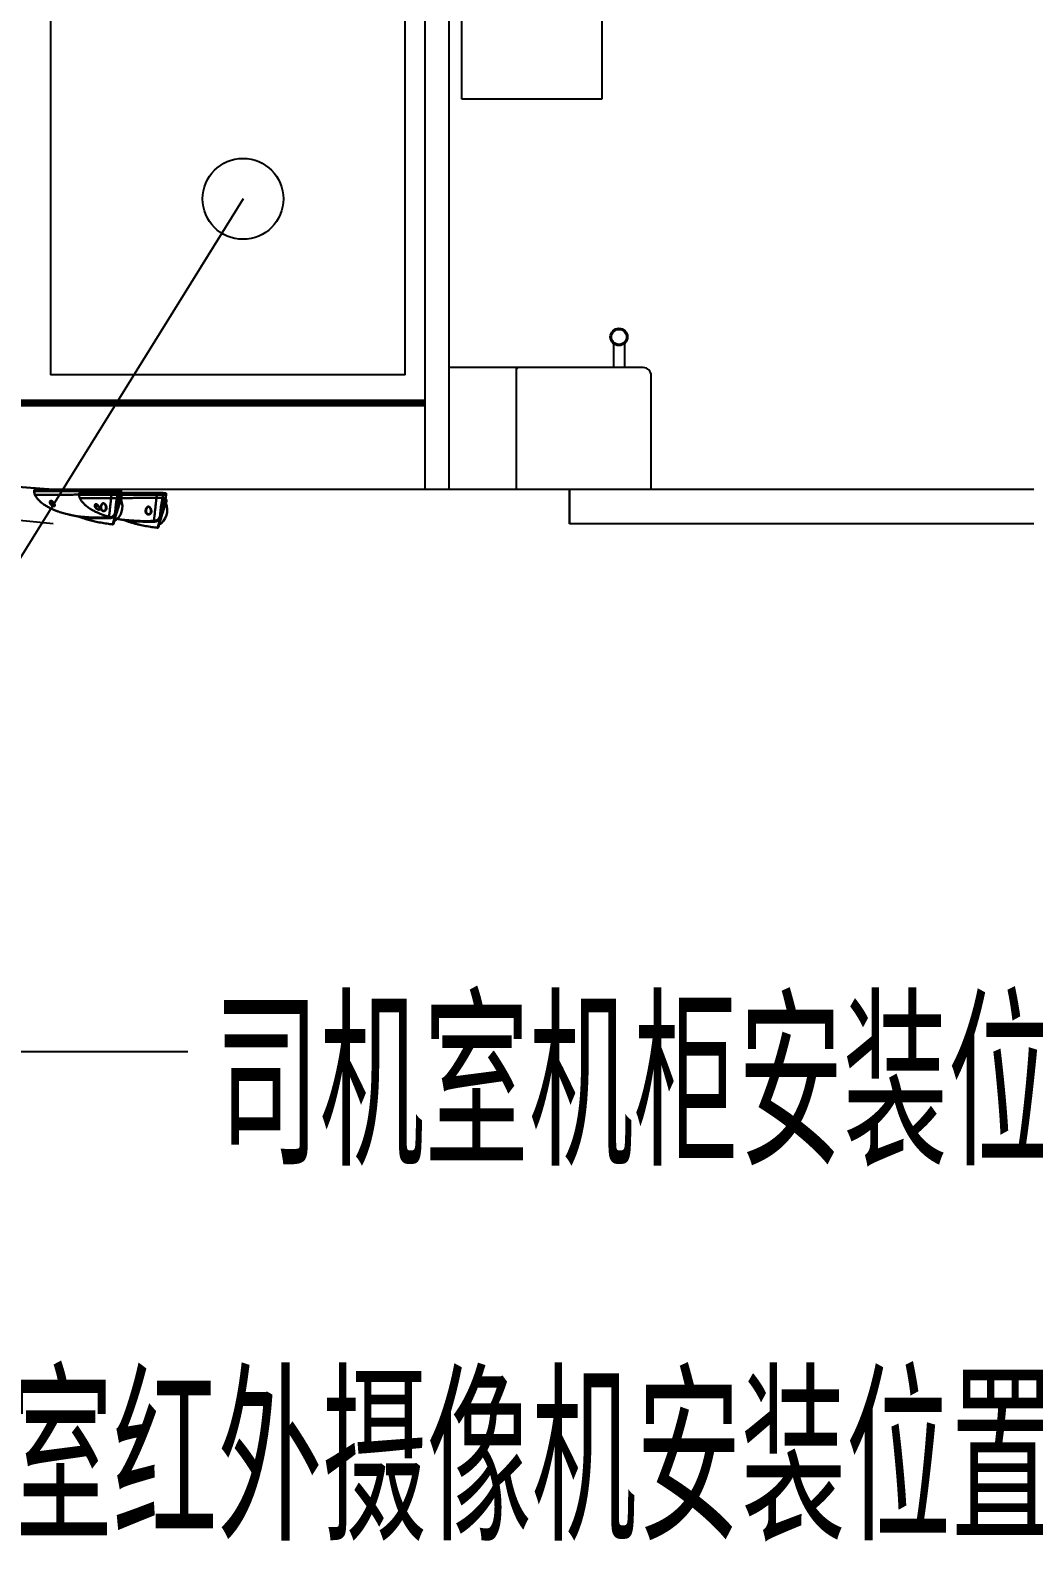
# Model space of a CAD drawing. Extents: x 39751 to 116307, y -36149 to -14965.
# Drawn here: x 45213 to 47076, y -36149 to -33343 of the extents above; entities that cross this region are included whole.
import ezdxf

# ---------------------------------------------------------------- set-up
doc = ezdxf.new("R2010")
doc.units = 0
doc.header["$LTSCALE"] = 1500
for name, pattern in [('CENTER', [1.32, 1.2, -0.05, 0.02, -0.05]), ('PHAN', [0.76, 0.57, -0.05, 0.02, -0.05, 0.02, -0.05]), ('PHANTOM', [0.95, 0.76, -0.05, 0.02, -0.05, 0.02, -0.05])]:
    doc.linetypes.add(name, pattern=pattern)
for name, color, linetype in [('01', 7, 'Continuous'), ('1', 1, 'CENTER'), ('confine0', 7, 'Continuous'), ('confine8', 1, 'PHANTOM'), ('confine9', 1, 'PHAN'), ('confinea', 3, 'Continuous')]:
    doc.layers.add(name, color=color, linetype=linetype)
for name, color, linetype, lineweight in [('AM_0', 7, 'Continuous', 30), ('CAXA0', 7, 'Continuous', 70), ('粗实线', 3, 'Continuous', 30)]:
    doc.layers.add(name, color=color, linetype=linetype, lineweight=lineweight)
doc.styles.get("Standard").update_dxf_attribs({"font": 'gbenor.shx', "width": 0.9, "bigfont": 'gbcbig.shx'})
doc.dimstyles.get("Standard").update_dxf_attribs({"dimtxt": 3.5, "dimasz": 3, "dimexe": 1, "dimexo": 0, "dimgap": 1, "dimtad": 1, "dimdec": 0, "dimdsep": 46, "dimtxsty": 'Standard', "dimblk": 'CLOSED', "dimcen": 0, "dimadec": 0, "dimazin": 2, "dimtfac": 1, "dimtdec": 0, "dimtofl": 0, "dimtmove": 2, "dimatfit": 3, "dimldrblk": 'NONE', "dimfxl": 0.18, "dimtolj": 1, "dimtzin": 0, "dimarcsym": 0})

# ---------------------------------------------------------------- blocks, each defined once
blk = doc.blocks.new('A$C702E2418')
at = {"layer": '粗实线', "color": 0}
for p, q in [((-37.5, 36.4), (-37.4, 33.9)), ((-34.7, 36.9), (-34.7, 36.4)), ((-32.1, 37.5), (-32.1, 36.9)), ((-32.1, 37.5), (-27.8, 37.5)), ((-31.7, 36.4), (-31.6, 33.9)), ((-30.2, 36.9), (-29.7, 36.9)), ((-30.2, 36.9), (-30.2, 36.4)), ((-29.7, 36.9), (-29.7, 36.4)), ((-27.8, 37.5), (-27.8, 36.9)), ((-27.8, 37.5), (-15.1, 37.5)), ((-27.2, 33.9), (-27.3, 36.4)), ((-19.6, 36.4), (-19.6, 33.9)), ((-16.7, 36.4), (-16.7, 36.9)), ((-15.1, 37.5), (-15.1, 36.9)), ((7.9, 37.5), (7.9, 36.9)), ((76.7, 33.9), (76.7, 36.4)), ((77.1, 37.5), (83.3, 37.5)), ((77.1, 37.5), (77.1, 36.9)), ((83.3, 37.5), (83.3, 36.9)), ((111, 37.5), (117.3, 37.5)), ((111, 37.5), (111, 36.9)), ((117.3, 36.9), (117.3, 37.5)), ((119.9, 36.4), (119.9, 36.9)), ((123.9, 33.9), (124, 36.4)), ((-38.4, 23.8), (-38.4, 23.6)), ((-38.4, 23.6), (-38.3, 21.5)), ((-38.3, 21.5), (-38.3, 21.4)), ((-38.3, 21.5), (-38.3, 21.5)), ((-38.3, 21.5), (-38.3, 21.5)), ((-38.2, 21.2), (-38.2, 21.2)), ((-36.8, 28), (-36.7, 27.8)), ((-28.2, 11.7), (-31.9, 23.1)), ((-29.2, 16.1), (-29.2, 15.9)), ((-29.2, 16), (-29.2, 15.9)), ((88.6, 13.4), (93.7, 13.4)), ((93.7, 15), (90.2, 15)), ((93.6, 15), (93.6, 15.7)), ((93.7, 13.4), (93.7, 15)), ((-23.8, -24.4), (-23.7, -24.6)), ((-23.6, -25.3), (-22.8, -26.7)), ((-23.5, -25.7), (-22.7, -27.1)), ((-21.7, -27.6), (-21.7, -27.6))]:
    blk.add_line(p, q, dxfattribs=at)
at = {"layer": '粗实线', "color": 0, "flags": 128}
blk.add_lwpolyline([(-38.3, 21.4), (-38.3, 21.4), (-38.3, 21.5)], dxfattribs=at)
at = {"layer": '粗实线', "color": 0}
for centre, radius, start, end in [((-6.1, 5.7), 33.5, 157.9055, 236.9568), ((-37.4, 23.7), 1, 123.2502, 184.3387), ((92.7, 13.4), 1, 270, 360)]:
    blk.add_arc(centre, radius, start, end, dxfattribs=at)
for points, knots in [([(-37.5, 36.4), (-37.5, 36.4), (-37.5, 36.4), (-37.1, 36.4), (-36.4, 36.4), (-35.2, 36.4), (-33.7, 36.4), (-32.4, 36.4), (-31.7, 36.4)], [0, 0, 0, 0, 0.0967912, 0.2739071, 0.4553608, 0.6369542, 0.8185471, 1, 1, 1, 1]), ([(-37.4, 33.9), (-37.4, 33.5), (-37.3, 32.5), (-37.2, 30.9), (-37.1, 29.3), (-36.9, 28.3), (-36.8, 27.9)], [0, 0, 0, 0, 0.224048, 0.503271, 0.780025, 1, 1, 1, 1]), ([(-34.7, 36.9), (-34.7, 36.9), (-34.7, 36.9), (-34.3, 36.9), (-33.4, 36.9), (-32.1, 36.9), (-30.8, 36.9), (-30.2, 36.9)], [0, 0, 0, 0, 0.12, 0.34, 0.56, 0.78, 1, 1, 1, 1]), ([(-27.3, 36.4), (-27.9, 36.4), (-28.4, 36.4), (-29.3, 36.4), (-29.8, 36.4), (-30.3, 36.4), (-30.5, 36.4), (-30.9, 36.4), (-31, 36.4), (-31.4, 36.4), (-31.6, 36.4), (-31.7, 36.4)], [0, 0, 0, 0, 0.25, 0.25, 0.5, 0.5, 0.625, 0.625, 0.75, 0.75, 1, 1, 1, 1]), ([(-27.2, 33.9), (-27.6, 33.9), (-28.5, 33.9), (-29.9, 33.9), (-31, 33.9), (-31.5, 33.9), (-31.6, 33.9)], [0.000532, 0.000532, 0.000532, 0.000532, 1.319778, 3.493504, 5.66723, 7.840425, 7.840425, 7.840425, 7.840425]), ([(-31.6, 33.9), (-31.6, 33.4), (-31.6, 32.9), (-31.5, 31.9), (-31.5, 31.4), (-31.4, 30.4), (-31.4, 29.9), (-31.3, 29.1), (-31.2, 28.9), (-31.1, 28.4), (-31.1, 28.2), (-31, 27.9)], [0, 0, 0, 0, 0.25, 0.25, 0.5, 0.5, 0.75, 0.75, 0.875, 0.875, 1, 1, 1, 1]), ([(-29.7, 36.9), (-29.7, 36.9), (-29.7, 36.9), (-29.6, 36.9), (-29.5, 36.9), (-29.4, 36.9), (-29.3, 36.9), (-29.1, 36.9), (-28.8, 36.9), (-28.3, 36.9), (-27.8, 36.9), (-27, 36.9), (-25.8, 36.9), (-24.4, 36.9), (-23.2, 36.9), (-22.4, 36.9), (-21.4, 36.9), (-20.6, 36.9), (-19.9, 36.9), (-19.3, 36.9), (-18.9, 36.9), (-18.7, 36.9)], [0, 0, 0, 0, 0.019857, 0.039685, 0.059497, 0.079308, 0.09913, 0.118978, 0.180965, 0.242987, 0.306782, 0.370612, 0.500005, 0.629398, 0.693194, 0.757024, 0.81901, 0.881032, 0.920683, 0.960303, 1, 1, 1, 1]), ([(-20.2, 33.9), (-21.4, 33.9), (-22.6, 33.9), (-25, 33.9), (-26.2, 33.9), (-27.2, 33.9)], [0, 0, 0, 0, 0.5, 0.5, 1, 1, 1, 1]), ([(-20.2, 33.9), (-20.1, 33.6), (-20.1, 33.1), (-20, 31.9), (-19.8, 30.6), (-19.7, 29.2), (-19.6, 28.3), (-19.5, 27.9)], [0, 0, 0, 0, 0.142862, 0.2857177, 0.571435, 0.7857278, 1, 1, 1, 1]), ([(76.7, 36.4), (74.4, 36.4), (69.6, 36.4), (62.5, 36.4), (55.4, 36.4), (48.2, 36.4), (41.1, 36.4), (33.9, 36.4), (26.7, 36.4), (19.5, 36.4), (12.3, 36.4), (5.1, 36.4), (-2.1, 36.4), (-9.3, 36.4), (-15.1, 36.4), (-18.6, 36.4), (-19.6, 36.4)], [0, 0, 0, 0, 0.074447, 0.148894, 0.223341, 0.297788, 0.372235, 0.446682, 0.5211289, 0.5955759, 0.6700229, 0.7444698, 0.8189168, 0.8933638, 0.9678108, 0.9999997, 0.9999997, 0.9999997, 0.9999997]), ([(76.7, 33.9), (72.7, 33.9), (68.8, 33.9), (62.8, 33.9), (60.8, 33.9), (57.8, 33.9), (56.8, 33.9), (54.8, 33.9), (53.8, 33.9), (51.8, 33.9), (50.8, 33.9), (48.8, 33.9), (47.8, 33.9), (44.8, 33.9), (42.8, 33.9), (38.8, 33.9), (36.8, 33.9), (32.8, 33.9), (30.8, 33.9), (26.7, 33.9), (24.7, 33.9), (20.7, 33.9), (18.7, 33.9), (12.6, 33.9), (8.6, 33.9), (0.5, 33.9), (-3.5, 33.9), (-9.5, 33.9), (-11.6, 33.9), (-14.1, 33.9), (-14.6, 33.9), (-15.6, 33.9), (-16.1, 33.9), (-17.1, 33.9), (-17.6, 33.9), (-18.6, 33.9), (-19.1, 33.9), (-19.6, 33.9)], [0, 0, 0, 0, 0.125, 0.125, 0.1875, 0.1875, 0.21875, 0.21875, 0.25, 0.25, 0.28125, 0.28125, 0.3125, 0.3125, 0.375, 0.375, 0.4375, 0.4375, 0.5, 0.5, 0.5625, 0.5625, 0.625, 0.625, 0.75, 0.75, 0.875, 0.875, 0.9375, 0.9375, 0.953125, 0.953125, 0.96875, 0.96875, 0.984375, 0.984375, 1, 1, 1, 1]), ([(-18.7, 36.9), (-18.6, 36.9), (-18.4, 36.9), (-18.1, 36.9), (-17.7, 36.9), (-17.4, 36.9), (-17.1, 36.9), (-16.8, 36.9), (-16.7, 36.9)], [0, 0, 0, 0, 0.166916, 0.333533, 0.5, 0.666467, 0.833084, 1, 1, 1, 1]), ([(-16.7, 36.9), (-14.9, 36.9), (-11.3, 36.9), (-6.2, 36.9), (-1.4, 36.9), (3.5, 36.9), (8.5, 36.9), (13.6, 36.9), (18.3, 36.9), (23, 36.9), (27.7, 36.9), (32.7, 36.9), (37.6, 36.9), (42.6, 36.9), (47.5, 36.9), (52.5, 36.9), (57.4, 36.9), (62.2, 36.9), (66.7, 36.9), (71.1, 36.9), (75.4, 36.9), (79.8, 36.9), (83.6, 36.9), (86.9, 36.9), (89.6, 36.9), (92.4, 36.9), (95.1, 36.9), (97.7, 36.9), (100.4, 36.9), (103, 36.9), (105.7, 36.9), (108.2, 36.9), (110.5, 36.9), (112.6, 36.9), (114.5, 36.9), (116.1, 36.9), (117.4, 36.9), (118.5, 36.9), (119.3, 36.9), (119.7, 36.9), (119.9, 36.9), (119.9, 36.9), (119.9, 36.9)], [0, 0, 0, 0, 0.034354, 0.066477, 0.096366, 0.124143, 0.158171, 0.189603, 0.219066, 0.246558, 0.277894, 0.308018, 0.339717, 0.370073, 0.402038, 0.432128, 0.464029, 0.494168, 0.522853, 0.549895, 0.578238, 0.605751, 0.633835, 0.652529, 0.670435, 0.688736, 0.707874, 0.726157, 0.743624, 0.765215, 0.786222, 0.806762, 0.827868, 0.848819, 0.869768, 0.890746, 0.911698, 0.932618, 0.953721, 0.97475, 0.995697, 1, 1, 1, 1]), ([(-15.1, 37.5), (-15.1, 37.5), (-9.9, 37.5), (-2.7, 37.5), (4.9, 37.5), (7.5, 37.5), (7.9, 37.5)], [0.0097967, 0.0097967, 0.0097967, 0.0097967, 0.0168332, 0.6681764, 0.9286056, 0.9901861, 0.9901861, 0.9901861, 0.9901861]), ([(7.9, 37.5), (8.4, 37.5), (10.5, 37.5), (16.8, 37.5), (26.5, 37.5), (37.9, 37.5), (48.3, 37.5), (57.7, 37.5), (66.1, 37.5), (72.4, 37.5), (76, 37.5), (77.1, 37.5)], [0.0097005, 0.0097005, 0.0097005, 0.0097005, 0.0283194, 0.0972803, 0.2731369, 0.433431, 0.5793293, 0.711737, 0.8318057, 0.9409419, 0.989952, 0.989952, 0.989952, 0.989952]), ([(124, 36.4), (124, 36.4), (124.1, 36.4), (123.8, 36.4), (123, 36.4), (121.7, 36.4), (119.8, 36.4), (117.4, 36.4), (114.6, 36.4), (111.4, 36.4), (107.8, 36.4), (103.9, 36.4), (99.3, 36.4), (94.2, 36.4), (88.5, 36.4), (82.6, 36.4), (78.7, 36.4), (76.7, 36.4)], [0, 0, 0, 0, 0.001365, 0.067316, 0.133273, 0.199442, 0.2654, 0.331194, 0.397197, 0.463006, 0.529781, 0.596754, 0.663615, 0.747529, 0.83164, 0.915893, 1, 1, 1, 1]), ([(123.9, 33.9), (123.9, 33.9), (123.9, 33.9), (123.7, 33.9), (123.2, 33.9), (122.3, 33.9), (121, 33.9), (119.5, 33.9), (117.7, 33.9), (115.3, 33.9), (112.3, 33.9), (108.6, 33.9), (104.6, 33.9), (100.3, 33.9), (95.8, 33.9), (91.1, 33.9), (86.4, 33.9), (81.6, 33.9), (78.3, 33.9), (76.7, 33.9)], [0, 0, 0, 0, 0.009571, 0.06168, 0.113823, 0.165935, 0.218076, 0.270188, 0.322328, 0.374438, 0.44395, 0.513432, 0.582904, 0.652405, 0.72193, 0.791447, 0.860963, 0.930479, 1, 1, 1, 1]), ([(83.3, 37.5), (84.3, 37.5), (87, 37.5), (91, 37.5), (95.4, 37.5), (99.2, 37.5), (102.7, 37.5), (105.9, 37.5), (108.7, 37.5), (110.3, 37.5), (111, 37.5), (111, 37.5)], [0.009272, 0.009272, 0.009272, 0.009272, 0.0929105, 0.2410386, 0.3749422, 0.5008175, 0.6252261, 0.7516362, 0.8783016, 0.9897857, 0.9897873, 0.9897873, 0.9897873, 0.9897873]), ([(122.8, 27.3), (123, 27.8), (123.5, 28.9), (123.8, 31.1), (123.9, 32.8), (123.9, 34)], [0, 0, 0, 0, 0.249775, 0.499557, 1, 1, 1, 1]), ([(-38, 24.5), (-38.1, 24.4), (-38.2, 24.3), (-38.4, 23.9), (-38.4, 23.8), (-38.4, 23.6)], [0, 0, 0, 0, 0.5, 0.5, 1, 1, 1, 1]), ([(-38.4, 23.6), (-38.4, 23.6), (-38.4, 23.6), (-38.4, 23.5), (-38.4, 23.5), (-38.4, 23.5), (-38.4, 23.4), (-38.3, 23.3), (-38.3, 23.3), (-38.2, 23.1), (-38.1, 22.8), (-38, 22.4), (-37.8, 21.8), (-37.4, 20.8), (-36.6, 18.7), (-35.6, 16), (-34.7, 13.3), (-33.9, 11.1), (-33.1, 8.8), (-32.4, 6.7), (-31.6, 4.1), (-30.8, 1.8), (-30.1, -0.5), (-29.8, -1.6), (-29.6, -2.1), (-29.5, -2.5), (-29.3, -3), (-29.2, -3.5), (-29, -4), (-28.9, -4.4), (-28.8, -4.7)], [0, 0, 0, 0, 0.011409, 0.023051, 0.034925, 0.04703, 0.059366, 0.071932, 0.084727, 0.09775, 0.140786, 0.173928, 0.205537, 0.262924, 0.362242, 0.48976, 0.550134, 0.613039, 0.675444, 0.7385, 0.771701, 0.867042, 0.907076, 0.932906, 0.940254, 0.949131, 0.95954, 0.971485, 0.984967, 1, 1, 1, 1]), ([(-31.9, 3.2), (-32, 3.3), (-32.1, 3.6), (-32.2, 4.1), (-32.4, 4.5), (-32.5, 5), (-32.7, 5.4), (-32.8, 5.8), (-32.9, 6.2), (-33.1, 6.7), (-33.5, 8), (-34.5, 10.9), (-35.5, 13.9), (-36.4, 16.2), (-36.8, 17.5), (-37.2, 18.7), (-37.6, 19.6), (-37.8, 20.1), (-37.9, 20.5), (-38, 20.8), (-38.1, 21.1), (-38.2, 21.3), (-38.2, 21.4), (-38.3, 21.4), (-38.3, 21.5), (-38.3, 21.5)], [0, 0, 0, 0, 0.014657, 0.029322, 0.043994, 0.058673, 0.073359, 0.088054, 0.102756, 0.117467, 0.132187, 0.244302, 0.428474, 0.500593, 0.571877, 0.6436, 0.715991, 0.766014, 0.797519, 0.832067, 0.878027, 0.925036, 0.961034, 0.98602, 1, 1, 1, 1]), ([(-38.2, 21.2), (-38.2, 21.2), (-38.2, 21.3), (-38.3, 21.4), (-38.3, 21.5)], [0, 0, 0, 0, 0.179539, 1, 1, 1, 1]), ([(-38.2, 21.2), (-38.2, 21.1), (-38.1, 21), (-37.9, 20.4), (-37.7, 19.8), (-37.5, 19.3), (-37.5, 19.1)], [0, 0, 0, 0, 0.3170858, 0.6219976, 0.9145821, 1, 1, 1, 1]), ([(-36.7, 27.8), (-36.7, 27.5), (-36.6, 27.2), (-36.6, 26.6), (-36.7, 26.3), (-36.9, 25.7), (-37.1, 25.4), (-37.5, 24.9), (-37.7, 24.7), (-38, 24.5)], [0, 0, 0, 0, 0.25, 0.25, 0.5, 0.5, 0.75, 0.75, 1, 1, 1, 1]), ([(-38, 24.5), (-38, 24.5), (-38, 24.5), (-38, 24.4), (-37.9, 24.4), (-37.9, 24.4), (-37.9, 24.3), (-37.9, 24.2), (-37.8, 24), (-37.7, 23.7), (-37.5, 23.2), (-37.3, 22.6), (-37, 21.8), (-36.6, 20.9), (-36.1, 19.6), (-35.5, 17.9), (-34.7, 15.6), (-34.1, 13.8), (-33.6, 12.4), (-33.2, 11.3), (-32.8, 10.1), (-32.4, 9), (-32.1, 8), (-31.8, 7), (-31.5, 6), (-31.1, 5), (-30.8, 3.9), (-30.5, 3), (-30.2, 2.1), (-29.9, 1.3), (-29.7, 0.4), (-29.4, -0.6), (-29.1, -1.4), (-28.9, -2.1), (-28.7, -2.9), (-28.4, -3.8), (-28.3, -4.4), (-28.2, -4.6)], [0, 0, 0, 0, 0.011622, 0.023851, 0.036688, 0.050131, 0.064182, 0.078839, 0.094104, 0.143049, 0.180572, 0.218815, 0.263219, 0.313103, 0.34675, 0.433815, 0.503809, 0.567538, 0.590194, 0.624763, 0.655705, 0.682602, 0.705883, 0.732843, 0.754612, 0.779371, 0.808429, 0.828002, 0.846703, 0.868319, 0.885504, 0.907313, 0.933427, 0.942403, 0.958788, 0.98661, 1, 1, 1, 1]), ([(-37.5, 19.1), (-37.4, 18.9), (-37.3, 18.6), (-37.1, 18.2), (-37.1, 18.1)], [0, 0, 0, 0, 0.790211, 1, 1, 1, 1]), ([(-37, 18), (-37, 17.9), (-36.8, 17.4), (-36.3, 16.1), (-35.6, 14.1), (-34.9, 11.8), (-34, 9.3), (-33.1, 6.6), (-32.2, 3.8), (-31.2, 0.8), (-30.2, -2.2), (-29.3, -5.2), (-28.4, -8.1), (-27.8, -10.1), (-27.6, -11), (-27.6, -11)], [0, 0, 0, 0, 0.015759, 0.104947, 0.194199, 0.283528, 0.372923, 0.462367, 0.551838, 0.641337, 0.730807, 0.820231, 0.909593, 0.998842, 1, 1, 1, 1]), ([(-31, 27.9), (-31.7, 27.9), (-33.2, 27.9), (-34.8, 27.9), (-35.9, 27.9), (-36.6, 27.9), (-36.8, 27.9), (-36.8, 27.9), (-36.8, 27.9)], [0, 0, 0, 0, 0.200567, 0.400826, 0.600799, 0.800512, 0.99999, 1, 1, 1, 1]), ([(-36.7, 27.8), (-36.7, 27.8), (-36.7, 27.8), (-36.7, 27.8), (-36.7, 27.7), (-36.7, 27.7), (-36.7, 27.7), (-36.7, 27.6), (-36.6, 27.5), (-36.6, 27.5), (-36.6, 27.4), (-36.5, 27.3), (-36.4, 27), (-36.2, 26.4), (-35.8, 25.4), (-35.3, 24), (-34.7, 22.4), (-34, 20.5), (-33.2, 18.4), (-32.4, 16.1), (-31.5, 13.5), (-30.8, 11.3), (-30.2, 9.4), (-29.6, 7.5), (-28.9, 5), (-28.2, 2.6), (-27.7, 0.8), (-27.4, -0.2), (-27.1, -1.2), (-26.9, -2.3), (-26.6, -3.3), (-26.4, -4), (-26.3, -4.4)], [0, 0, 0, 0, 0.011319, 0.022608, 0.033872, 0.045113, 0.056336, 0.067545, 0.078744, 0.089937, 0.101129, 0.112322, 0.123521, 0.185359, 0.247111, 0.308886, 0.37079, 0.432902, 0.494732, 0.55696, 0.619501, 0.682237, 0.713784, 0.745167, 0.808499, 0.871972, 0.893152, 0.914359, 0.935619, 0.956961, 0.978413, 1, 1, 1, 1]), ([(-26.3, -4.4), (-26.4, -4.2), (-26.5, -3.8), (-26.6, -3.1), (-26.8, -2.5), (-27, -1.9), (-27.1, -1.3), (-27.4, -0.3), (-27.8, 1.1), (-28.2, 2.8), (-28.7, 4.5), (-29.4, 6.6), (-30.1, 9.2), (-31, 12), (-31.9, 14.6), (-32.7, 17), (-33.5, 19.2), (-34.2, 21.1), (-34.8, 22.8), (-35.4, 24.3), (-35.8, 25.3), (-36, 26), (-36.2, 26.5), (-36.4, 26.9), (-36.5, 27.1), (-36.6, 27.4), (-36.6, 27.5), (-36.7, 27.6), (-36.7, 27.7), (-36.7, 27.8), (-36.7, 27.8), (-36.7, 27.8)], [0, 0, 0, 0, 0.012913, 0.025665, 0.03826, 0.050701, 0.062993, 0.07514, 0.111251, 0.146761, 0.181131, 0.21564, 0.281772, 0.34467, 0.407801, 0.467761, 0.527609, 0.585557, 0.643728, 0.70161, 0.759373, 0.788606, 0.817899, 0.847649, 0.877275, 0.897202, 0.917309, 0.937619, 0.958156, 0.978943, 1, 1, 1, 1]), ([(-31.9, 15.1), (-32, 15.7), (-32.4, 17), (-32.8, 18.8), (-33.1, 20.4), (-33.4, 21.8), (-33.5, 23), (-33.5, 23.9), (-33.4, 24.5), (-33.2, 24.8), (-32.9, 24.6), (-32.4, 24.2), (-31.9, 23.3), (-31.4, 22.4), (-31.1, 21.7), (-31, 21.4)], [0, 0, 0, 0, 0.0820109, 0.1597649, 0.2344955, 0.3104776, 0.3884932, 0.4666972, 0.5468515, 0.6274363, 0.7089216, 0.7921184, 0.8749721, 0.9553855, 1, 1, 1, 1]), ([(-32.5, 24.1), (-32.5, 24.1), (-32.5, 24.1), (-32.4, 24), (-32.3, 23.8), (-32.1, 23.5), (-31.8, 23.1), (-31.6, 22.6), (-31.3, 22), (-31.1, 21.5), (-31, 21.3)], [0, 0, 0, 0, 0.074982, 0.15604, 0.268331, 0.413608, 0.544319, 0.693462, 0.860787, 1, 1, 1, 1]), ([(-30.5, 15.5), (-30.6, 15.8), (-30.8, 16.6), (-31, 17.7), (-31.2, 18.7), (-31.4, 19.7), (-31.7, 20.6), (-31.8, 21.3), (-31.9, 21.8), (-32, 22.2), (-32.1, 22.6), (-32.1, 23), (-32.2, 23.4), (-32.2, 23.6), (-32.2, 23.7), (-32.2, 23.7)], [0, 0, 0, 0, 0.100597, 0.20604, 0.303734, 0.394755, 0.496327, 0.608441, 0.645162, 0.694454, 0.756308, 0.830714, 0.917656, 0.980396, 1, 1, 1, 1]), ([(-30.5, 15.5), (-30.6, 15.4), (-30.8, 15.4), (-31.1, 15.3), (-31.3, 15.3), (-31.5, 15.2), (-31.6, 15.2), (-31.8, 15.1), (-31.9, 15.1), (-31.9, 15.1)], [0, 0, 0, 0, 0.25, 0.25, 0.5, 0.5, 0.75, 0.75, 1, 1, 1, 1]), ([(-30.1, 9.5), (-30.2, 9.5), (-30.4, 10.1), (-30.8, 11.4), (-31.4, 13.2), (-31.7, 14.5), (-31.9, 15.1)], [0, 0, 0, 0, 0.0562908, 0.3761947, 0.6914041, 1, 1, 1, 1]), ([(-29.7, -4), (-29.9, -3.3), (-30.4, -1.8), (-31.1, 0.7), (-31.7, 2.3), (-31.9, 3.2)], [0, 0, 0, 0, 0.2832783, 0.6411182, 1, 1, 1, 1]), ([(-19.5, 27.9), (-19.7, 27.9), (-19.9, 27.9), (-20.2, 27.9), (-20.5, 27.9), (-20.9, 27.9), (-21.2, 27.9), (-21.5, 27.9), (-21.9, 27.9), (-22.2, 27.9), (-22.5, 27.9), (-22.8, 27.9), (-23.2, 27.9), (-23.5, 27.9), (-23.8, 27.9), (-24.1, 27.9), (-24.4, 27.9), (-24.7, 27.9), (-25.1, 27.9), (-25.4, 27.9), (-25.6, 27.9), (-25.9, 27.9), (-26.2, 27.9), (-26.5, 27.9), (-27.1, 27.9), (-27.9, 27.9), (-28.8, 27.9), (-29.4, 27.9), (-29.8, 27.9), (-30, 27.9), (-30.2, 27.9), (-30.5, 27.9), (-30.7, 27.9), (-30.9, 27.9), (-31, 27.9), (-31, 27.9)], [0, 0, 0, 0, 0.022039, 0.04406, 0.06606, 0.088036, 0.109983, 0.131899, 0.153785, 0.175642, 0.197471, 0.219273, 0.241048, 0.262795, 0.284512, 0.306199, 0.327855, 0.349484, 0.371087, 0.392664, 0.414218, 0.435746, 0.457243, 0.478708, 0.500137, 0.586903, 0.670181, 0.749985, 0.777628, 0.807957, 0.840973, 0.876681, 0.915091, 0.956206, 1, 1, 1, 1]), ([(-31, 27.9), (-31, 27.8), (-30.9, 27.5), (-30.8, 27.1), (-30.7, 26.6), (-30.5, 26.1), (-30.3, 25.3), (-30.1, 24.2), (-29.8, 22.9), (-29.4, 20.8), (-29, 18.6), (-28.6, 16.2), (-28.2, 14.1), (-27.9, 11.7), (-27.6, 9.6), (-27.4, 8.1), (-27.3, 7), (-27.2, 5.9), (-27.1, 4.9), (-27, 3.9), (-26.9, 2.9), (-26.8, 2), (-26.7, 1.1), (-26.6, 0.2), (-26.6, -0.6), (-26.5, -1.5), (-26.4, -2.2), (-26.4, -3), (-26.4, -3.7), (-26.3, -4.2), (-26.3, -4.4)], [0, 0, 0, 0, 0.010425, 0.020843, 0.031256, 0.041916, 0.062512, 0.092133, 0.124999, 0.157856, 0.249976, 0.297976, 0.355649, 0.42298, 0.499975, 0.533608, 0.5672, 0.600752, 0.634259, 0.667718, 0.701134, 0.734511, 0.767849, 0.801147, 0.834398, 0.867602, 0.900762, 0.933881, 0.96696, 1, 1, 1, 1]), ([(-31, 21.4), (-30.9, 21.2), (-30.7, 20.6), (-30.2, 19.3), (-29.7, 17.7), (-29.3, 16.6), (-29.2, 16.1)], [0, 0, 0, 0, 0.131959, 0.433392, 0.72959, 1, 1, 1, 1]), ([(-27.8, 7.8), (-27.8, 7.9), (-27.9, 8.1), (-28.1, 8.5), (-28.4, 9), (-28.7, 9.7), (-29.1, 10.7), (-29.5, 12.2), (-30, 13.8), (-30.3, 14.9), (-30.5, 15.5)], [0, 0, 0, 0, 0.066602, 0.171562, 0.241424, 0.325845, 0.492927, 0.662818, 0.828891, 1, 1, 1, 1]), ([(-27.9, 9.5), (-27.9, 9.3), (-27.8, 8.5), (-27.7, 7.5), (-27.7, 6.5), (-27.9, 5.9), (-28.1, 5.7), (-28.4, 5.7), (-28.8, 6.2), (-29.2, 7), (-29.7, 8.1), (-30, 9), (-30.1, 9.5)], [0, 0, 0, 0, 0.045091, 0.157423, 0.26637, 0.372144, 0.477484, 0.581881, 0.688714, 0.797274, 0.907569, 1, 1, 1, 1]), ([(-29.2, 15.9), (-29.1, 15.6), (-28.9, 15), (-28.6, 13.8), (-28.3, 12.2), (-28, 10.6), (-27.9, 9.8), (-27.9, 9.5)], [0, 0, 0, 0, 0.131195, 0.260281, 0.539299, 0.827266, 1, 1, 1, 1]), ([(-29.2, 15.9), (-29.2, 15.9), (-29.2, 15.9), (-29.2, 15.9), (-29.2, 15.9)], [0, 0, 0, 0, 0.648698, 1, 1, 1, 1]), ([(-27.9, 9.6), (-27.9, 9.3), (-27.8, 8.9), (-27.8, 8.4), (-27.8, 7.8), (-27.8, 7.3), (-27.8, 7), (-27.8, 7), (-27.8, 7)], [0, 0, 0, 0, 0.17092, 0.343721, 0.492144, 0.715784, 0.914654, 1, 1, 1, 1]), ([(-19.5, 27.9), (-19.5, 27.8), (-19.5, 27.5), (-19.4, 26.8), (-19.3, 25.8), (-19.1, 24.3), (-18.9, 22.5), (-18.7, 20.7), (-18.6, 19), (-18.3, 16.7), (-18, 13.9), (-17.6, 10.7), (-17.3, 7.5), (-16.9, 4.5), (-16.6, 1.7), (-16.3, -1), (-16.1, -3.5), (-15.8, -5.9), (-15.5, -8.1), (-15.3, -10.1), (-15.2, -11.5), (-15.1, -12.5), (-15, -13.1), (-14.9, -13.7), (-14.9, -14.3), (-14.8, -14.6), (-14.8, -14.8)], [0, 0, 0, 0, 0.0078, 0.015618, 0.031243, 0.062514, 0.093768, 0.125018, 0.156272, 0.18752, 0.250022, 0.312514, 0.375011, 0.437508, 0.500005, 0.559226, 0.624999, 0.684719, 0.749991, 0.810327, 0.874986, 0.899416, 0.924113, 0.949098, 0.974387, 1, 1, 1, 1]), ([(122.8, 27.3), (122.8, 27.3), (122.8, 27.3), (122.7, 27.3), (122.3, 27.3), (121.5, 27.3), (120.5, 27.3), (119.2, 27.3), (117.7, 27.4), (115.9, 27.4), (113.8, 27.4), (111.5, 27.4), (109.1, 27.4), (106.4, 27.4), (103.1, 27.4), (99.1, 27.4), (94.4, 27.4), (89.5, 27.5), (84, 27.5), (77.8, 27.5), (71, 27.5), (62.5, 27.6), (52.2, 27.6), (40.3, 27.7), (28.4, 27.7), (16.4, 27.8), (4.4, 27.8), (-7.6, 27.9), (-15.5, 27.9), (-19.5, 27.9)], [0, 0, 0, 0, 0.00004, 0.020869, 0.041698, 0.062526, 0.083355, 0.104184, 0.125013, 0.145841, 0.16667, 0.1875, 0.208331, 0.229158, 0.249986, 0.281228, 0.312477, 0.343722, 0.374969, 0.416637, 0.458303, 0.499971, 0.571401, 0.642833, 0.714266, 0.785699, 0.857133, 0.928565, 1, 1, 1, 1]), ([(-4.8, -2.9), (-4.8, -2.9), (-5, -2.9), (-5.2, -2.9), (-5.4, -2.9), (-5.6, -2.9), (-5.8, -2.9), (-6.1, -2.8), (-6.6, -2.7), (-7.4, -2.4), (-8.1, -1.9), (-8.7, -1.3), (-9.1, -0.8), (-9.5, -0.3), (-9.7, 0.2), (-9.9, 0.7), (-10, 1.2), (-10.2, 1.9), (-10.2, 2.8), (-10.2, 3.7), (-10.1, 4.6), (-9.9, 5.4), (-9.7, 6.1), (-9.5, 6.8), (-9.3, 7.4), (-8.9, 8.1), (-8.4, 9.1), (-7.8, 9.9), (-7.3, 10.4), (-6.8, 10.9), (-6.3, 11.3), (-5.8, 11.6), (-5.5, 11.7), (-5.2, 11.8), (-5, 11.9), (-4.9, 11.9), (-4.8, 11.9), (-4.7, 11.9)], [0, 0, 0, 0, 0.008663, 0.017262, 0.025814, 0.034338, 0.042851, 0.058866, 0.075269, 0.109003, 0.171714, 0.202675, 0.23374, 0.272542, 0.310546, 0.332897, 0.355413, 0.401594, 0.45055, 0.499942, 0.546181, 0.591383, 0.627924, 0.66392, 0.6952, 0.726776, 0.78799, 0.846803, 0.868342, 0.889471, 0.93207, 0.951619, 0.971108, 0.979501, 0.98708, 0.993892, 1, 1, 1, 1]), ([(-9.2, 3.8), (-9.2, 4.2), (-9.2, 4.9), (-9, 5.7), (-8.8, 6.3), (-8.6, 6.8), (-8.5, 7.2), (-8.3, 7.6), (-8, 8.2), (-7.6, 9), (-7, 9.8), (-6.5, 10.3), (-6.1, 10.7), (-5.6, 11), (-5.1, 11.3), (-4.7, 11.3), (-4.6, 11.4)], [0, 0, 0, 0, 0.134222, 0.233387, 0.305368, 0.351731, 0.397693, 0.443966, 0.499697, 0.619177, 0.740958, 0.787606, 0.836551, 0.910554, 0.954128, 1, 1, 1, 1]), ([(-4.8, -2.2), (-5.2, -2.2), (-6, -2.1), (-6.9, -1.7), (-7.4, -1.3), (-8, -0.7), (-8.4, -0.1), (-8.7, 0.7), (-9, 1.3), (-9.1, 2), (-9.2, 2.8), (-9.2, 3.4), (-9.2, 3.8), (-9.2, 3.9)], [0, 0, 0, 0, 0.120018, 0.250531, 0.309284, 0.372152, 0.511298, 0.592754, 0.681809, 0.7786, 0.859276, 0.949393, 1, 1, 1, 1]), ([(-4.7, 11.9), (-4.7, 11.9), (-4.6, 11.9), (-4.4, 11.9), (-4.3, 11.9), (-4.2, 11.9), (-3.9, 11.9), (-3.6, 11.8), (-3.1, 11.6), (-2.5, 11.2), (-1.9, 10.7), (-1.5, 10.2), (-1.2, 9.7), (-0.9, 9.2), (-0.6, 8.7), (-0.3, 8.2), (-0.2, 7.8), (0, 7.3), (0.2, 6.8), (0.4, 6.1), (0.5, 5.4), (0.7, 4.6), (0.7, 3.8), (0.7, 2.9), (0.6, 2), (0.5, 1.2), (0.2, 0.4), (-0.1, -0.3), (-0.6, -1), (-1.2, -1.6), (-1.9, -2.1), (-2.6, -2.5), (-3.2, -2.7), (-3.7, -2.8), (-4.1, -2.9), (-4.4, -2.9), (-4.6, -2.9), (-4.8, -2.9)], [0, 0, 0, 0, 0.005706, 0.011557, 0.017584, 0.023817, 0.03028, 0.047422, 0.065278, 0.102757, 0.14454, 0.168524, 0.194735, 0.220019, 0.251728, 0.283588, 0.297813, 0.319259, 0.352802, 0.383919, 0.420543, 0.46705, 0.509833, 0.54983, 0.601698, 0.656089, 0.695466, 0.732422, 0.78117, 0.827225, 0.867771, 0.90644, 0.931689, 0.956646, 0.97197, 0.986389, 1, 1, 1, 1]), ([(-0.3, 4.2), (-0.3, 4.1), (-0.3, 3.8), (-0.3, 3.3), (-0.4, 2.8), (-0.4, 2.2), (-0.6, 1.5), (-0.8, 0.8), (-1.1, 0.2), (-1.4, -0.3), (-1.8, -0.9), (-2.4, -1.4), (-3, -1.8), (-3.8, -2.1), (-4.4, -2.2), (-4.8, -2.2)], [0, 0, 0, 0, 0.041064, 0.110247, 0.174192, 0.232899, 0.327951, 0.415596, 0.495973, 0.566759, 0.633001, 0.752736, 0.819293, 0.882072, 1, 1, 1, 1]), ([(-4.7, 11.9), (-4.7, 11.8), (-4.7, 11.7), (-4.7, 11.5), (-4.7, 11.3), (-4.7, 11.4), (-4.7, 11.4)], [0, 0, 0, 0, 0.236534, 0.516131, 0.834118, 1, 1, 1, 1]), ([(-4.7, 11.3), (-4.6, 11.3), (-4.4, 11.4), (-4, 11.3), (-3.5, 11.1), (-3, 10.7), (-2.5, 10.2), (-2, 9.6), (-1.6, 9), (-1.4, 8.4), (-1.1, 7.9), (-0.9, 7.3), (-0.6, 6.5), (-0.4, 5.4), (-0.4, 4.6), (-0.3, 4.2)], [0, 0, 0, 0, 0.032423, 0.063413, 0.126748, 0.190747, 0.249986, 0.347802, 0.433664, 0.489246, 0.550739, 0.620077, 0.715776, 0.842639, 1, 1, 1, 1]), ([(44.4, -12.6), (45.6, -12.3), (48.8, -11.8), (53.9, -10.7), (59.6, -9.4), (64.9, -8), (69.7, -6.7), (74.1, -5.3), (78, -4), (81.5, -2.8), (84.6, -1.6), (87.3, -0.5), (89.8, 0.5), (92.2, 1.6), (94.9, 2.9), (97.7, 4.4), (100.7, 6), (103.8, 7.9), (107.1, 10.1), (110.1, 12.4), (112.7, 14.6), (115, 16.8), (117.3, 19.2), (119.4, 21.9), (121.3, 24.6), (122.3, 26.5), (122.8, 27.3)], [0, 0, 0, 0, 0.0396608, 0.1084933, 0.1727863, 0.2325469, 0.2877875, 0.3385146, 0.3847248, 0.4253942, 0.4617848, 0.4938978, 0.5217241, 0.5497726, 0.5824316, 0.6196967, 0.6560852, 0.6960009, 0.7394199, 0.7863495, 0.8196315, 0.8545709, 0.8911396, 0.9292279, 0.9687512, 1, 1, 1, 1]), ([(89.9, 6.7), (89.8, 6.7), (89.6, 6.6), (89.4, 6.5), (89.2, 6.4), (89, 6.3), (88.7, 6.2), (88.3, 6.1), (87.8, 6), (87.3, 6), (87, 6), (86.7, 6), (86.5, 6.1), (86.2, 6.2), (85.8, 6.6), (85.6, 7), (85.6, 7.5), (85.6, 8), (85.7, 8.5), (86, 9.3), (86.3, 10), (86.6, 10.7), (86.9, 11.2), (87.2, 11.7), (87.4, 12.1), (87.7, 12.5), (88, 13), (88.4, 13.4), (88.8, 13.9), (89.2, 14.3), (89.5, 14.7), (89.9, 15), (90.1, 15.3), (90.3, 15.4), (90.4, 15.5)], [0, 0, 0, 0, 0.01386, 0.027035, 0.039546, 0.051417, 0.072444, 0.09354, 0.12622, 0.157119, 0.187047, 0.203033, 0.219335, 0.252738, 0.302903, 0.365466, 0.401521, 0.438722, 0.487826, 0.538724, 0.61116, 0.648037, 0.684949, 0.716187, 0.748491, 0.777283, 0.805428, 0.84055, 0.874393, 0.907109, 0.939191, 0.95999, 0.980235, 1, 1, 1, 1]), ([(85.9, 8), (86, 8.2), (86, 8.8), (86.3, 9.7), (86.7, 10.5), (87.1, 11.2), (87.4, 11.7), (87.7, 12.1), (88, 12.6), (88.4, 13.2), (89, 13.9), (89.7, 14.7), (90.3, 15.1), (90.6, 15.4)], [0, 0, 0, 0, 0.136027, 0.259082, 0.367866, 0.45973, 0.510831, 0.555621, 0.621811, 0.691523, 0.77824, 0.881489, 1, 1, 1, 1]), ([(89.7, 7.1), (89.4, 6.9), (88.8, 6.6), (88, 6.4), (87.4, 6.3), (86.9, 6.4), (86.5, 6.5), (86.3, 6.7), (86, 7.1), (85.9, 7.5), (85.9, 7.8), (85.9, 8)], [0, 0, 0, 0, 0.15917, 0.304016, 0.379968, 0.455042, 0.606054, 0.677178, 0.751648, 0.912517, 1, 1, 1, 1]), ([(87.7, 12.4), (87.7, 12.4), (87.8, 12.4), (87.8, 12.4), (87.8, 12.4), (87.9, 12.4), (88, 12.4), (88.1, 12.4), (88.3, 12.4), (88.5, 12.4), (88.7, 12.4), (88.9, 12.4), (89.2, 12.4), (89.4, 12.4), (89.7, 12.4), (89.9, 12.4), (90.1, 12.4), (90.2, 12.4), (90.4, 12.4), (90.6, 12.4), (90.9, 12.4), (91.2, 12.4), (91.5, 12.4), (91.8, 12.4), (92, 12.4), (92.2, 12.4), (92.4, 12.4), (92.6, 12.4), (92.7, 12.4), (92.7, 12.4), (92.7, 12.4), (92.7, 12.4)], [0, 0, 0, 0, 0.01974, 0.042754, 0.06904, 0.098598, 0.131428, 0.167528, 0.206899, 0.24156, 0.276225, 0.31093, 0.345628, 0.381202, 0.416804, 0.453309, 0.471619, 0.489929, 0.500066, 0.541726, 0.583386, 0.625047, 0.666709, 0.708371, 0.750033, 0.791695, 0.833357, 0.875019, 0.91668, 0.958341, 1, 1, 1, 1]), ([(89.7, 7.1), (89.7, 7), (89.8, 6.9), (89.8, 6.8), (89.9, 6.7), (89.9, 6.7)], [0, 0, 0, 0, 0.5, 0.5, 1, 1, 1, 1]), ([(90.4, 15.5), (90.5, 15.5), (90.6, 15.6), (90.8, 15.8), (91, 15.9), (91.3, 16), (91.5, 16.1), (91.9, 16.3), (92.2, 16.3), (92.5, 16.4), (92.8, 16.4), (93.1, 16.4), (93.4, 16.3), (93.7, 16.2), (94, 16), (94.3, 15.7), (94.5, 15.5), (94.7, 15.1), (94.9, 14.8), (95, 14.4), (95.1, 14), (95.1, 13.5), (95.1, 13), (95, 12.3), (94.7, 11.5), (94.3, 10.7), (93.9, 10.1), (93.5, 9.5), (93, 9), (92.5, 8.4), (91.9, 7.9), (91.3, 7.5), (90.9, 7.2), (90.5, 7), (90.3, 6.9), (90.1, 6.8), (89.9, 6.7), (89.9, 6.7)], [0, 0, 0, 0, 0.0136094, 0.0262855, 0.0380489, 0.048926, 0.0680247, 0.0874206, 0.1056867, 0.1230698, 0.1430187, 0.1633404, 0.1839437, 0.2057391, 0.230884, 0.2567098, 0.2838702, 0.3141103, 0.3421981, 0.3727458, 0.4085894, 0.4466425, 0.4837109, 0.5219538, 0.6091486, 0.6560581, 0.7019758, 0.7449689, 0.787744, 0.8327588, 0.8764739, 0.9115087, 0.9481194, 0.9635236, 0.9772741, 0.9894126, 1, 1, 1, 1]), ([(94.3, 13.9), (94.3, 13.7), (94.3, 13.3), (94.3, 12.8), (94.1, 12.2), (93.9, 11.7), (93.7, 11.1), (93.4, 10.6), (93.1, 10.1), (92.7, 9.6), (92.3, 9.1), (91.9, 8.6), (91.3, 8.2), (90.8, 7.7), (90.4, 7.5), (90.2, 7.4)], [0, 0, 0, 0, 0.086099, 0.16168, 0.238885, 0.315332, 0.402444, 0.47888, 0.544587, 0.626693, 0.70286, 0.773115, 0.854225, 0.929796, 1, 1, 1, 1]), ([(90.4, 15.5), (90.5, 15.5), (90.5, 15.4), (90.5, 15.4), (90.5, 15.4), (90.5, 15.3)], [0, 0, 0, 0, 0.3111291, 0.663132, 1, 1, 1, 1]), ([(90.5, 15.3), (90.9, 15.6), (91.4, 16), (92.3, 16.2), (92.9, 16.2), (93.2, 16), (93.6, 15.8), (93.9, 15.4), (94.3, 14.8), (94.3, 14.2), (94.3, 13.9)], [0, 0, 0, 0, 0.1608771, 0.2848526, 0.3796236, 0.4485725, 0.5175496, 0.6311702, 0.7918619, 1, 1, 1, 1]), ([(-23.5, -25.7), (-23.5, -25.7), (-23.5, -25.6), (-23.6, -25.3), (-23.7, -25), (-23.7, -24.9), (-23.8, -24.7), (-23.8, -24.5), (-23.9, -24.2), (-24, -23.9), (-24.1, -23.4), (-24.3, -22.8), (-24.4, -22.4), (-24.5, -22), (-24.6, -21.6), (-24.7, -21), (-24.9, -20.4), (-25.1, -19.7), (-25.3, -19), (-25.5, -18.1), (-25.8, -17.1), (-26, -16.2), (-26.3, -15.2), (-26.7, -14), (-27.1, -12.6), (-27.6, -10.8), (-28.2, -8.8), (-28.9, -6.6), (-29.4, -5), (-29.6, -4.1), (-29.7, -4)], [0, 0, 0, 0, 0.072896, 0.141728, 0.160534, 0.179587, 0.198886, 0.218431, 0.238222, 0.258258, 0.301522, 0.337517, 0.362583, 0.38231, 0.398995, 0.426137, 0.458846, 0.485188, 0.515843, 0.554985, 0.590512, 0.62243, 0.650742, 0.697528, 0.743192, 0.791427, 0.860202, 0.926796, 0.990384, 1, 1, 1, 1]), ([(-28.8, -4.7), (-28.8, -4.7), (-28.7, -4.7), (-28.5, -4.6), (-28.3, -4.6), (-28.2, -4.6)], [0, 0, 0, 0, 0.5, 0.5, 1, 1, 1, 1]), ([(-28.8, -4.7), (-28.8, -4.8), (-28.7, -5), (-28.6, -5.4), (-28.5, -5.8), (-28.3, -6.2), (-28.2, -6.6), (-28.1, -6.9), (-28, -7.3), (-27.8, -8.1), (-27.5, -9.3), (-27.1, -10.4), (-27, -11)], [0, 0, 0, 0, 0.059105, 0.118222, 0.177244, 0.236197, 0.295151, 0.35409, 0.413013, 0.471948, 0.721724, 1, 1, 1, 1]), ([(-26.3, -4.4), (-26.4, -4.4), (-26.4, -4.4), (-26.6, -4.3), (-26.8, -4.3), (-27.1, -4.4), (-27.3, -4.4), (-27.7, -4.5), (-28, -4.5), (-28.2, -4.6)], [0, 0, 0, 0, 0.25, 0.25, 0.5, 0.5, 0.75, 0.75, 1, 1, 1, 1]), ([(-28.2, -4.6), (-28.2, -4.7), (-28.1, -5), (-28, -5.4), (-27.9, -5.8), (-27.7, -6.1), (-27.6, -6.5), (-27.5, -6.9), (-27.4, -7.2), (-27.3, -7.6), (-27.1, -8), (-26.9, -8.7), (-26.7, -9.4), (-26.4, -10.2), (-26.2, -10.7), (-26.1, -11)], [0, 0, 0, 0, 0.062289, 0.123075, 0.182053, 0.239337, 0.295251, 0.350014, 0.403707, 0.45639, 0.508087, 0.626284, 0.742808, 0.86819, 1, 1, 1, 1]), ([(-27.5, -11.2), (-27.5, -11.2), (-27.4, -11.7), (-27.2, -12.5), (-26.9, -13.4), (-26.6, -14.3), (-26.4, -15.2), (-26, -16.4), (-25.7, -17.7), (-25.4, -18.8), (-25.1, -19.7), (-25, -20.3), (-24.8, -21), (-24.6, -21.8), (-24.3, -22.6), (-24.2, -23.3), (-24.1, -23.6), (-24, -23.7)], [0, 0, 0, 0, 0.011112, 0.08075, 0.137293, 0.18185, 0.23761, 0.31386, 0.40517, 0.503543, 0.555366, 0.608939, 0.66552, 0.737186, 0.826853, 0.934308, 1, 1, 1, 1]), ([(-27, -11), (-26.9, -11.1), (-26.8, -11.4), (-26.7, -11.9), (-26.6, -12.3), (-26.5, -12.8), (-26.4, -13.2), (-26.2, -13.6), (-26.1, -14), (-26, -14.3), (-25.9, -14.7), (-25.8, -15), (-25.8, -15.3), (-25.7, -15.7), (-25.6, -16), (-25.5, -16.2), (-25.4, -16.5), (-25.4, -16.8), (-25.3, -17), (-25.2, -17.2), (-25.1, -17.8), (-24.8, -18.9), (-24.4, -20.3), (-24.1, -21.6), (-23.8, -22.7), (-23.6, -23.7), (-23.3, -24.6), (-23.1, -25.4), (-23, -25.9), (-22.9, -26.2), (-22.9, -26.3), (-22.9, -26.5), (-22.8, -26.7), (-22.8, -26.8), (-22.8, -26.9), (-22.7, -27), (-22.7, -27.1), (-22.7, -27.1), (-22.7, -27.1)], [0, 0, 0, 0, 0.016945, 0.033455, 0.049528, 0.065165, 0.080366, 0.095129, 0.109456, 0.123346, 0.1368, 0.149818, 0.162398, 0.174543, 0.186251, 0.197522, 0.208357, 0.218756, 0.228718, 0.238244, 0.247334, 0.302579, 0.372314, 0.440411, 0.497763, 0.556695, 0.623517, 0.694228, 0.749348, 0.770655, 0.793597, 0.818176, 0.844389, 0.872239, 0.901725, 0.932848, 0.965608, 1, 1, 1, 1]), ([(-26.1, -11), (-26.3, -11), (-26.5, -11.1), (-26.8, -11), (-26.9, -11), (-27, -11)], [0, 0, 0, 0, 0.5, 0.5, 1, 1, 1, 1]), ([(-26.3, -4.4), (-26.3, -4.5), (-26.3, -4.6), (-26.2, -4.8), (-26.2, -5), (-26.1, -5.2), (-26, -5.5), (-25.9, -5.9), (-25.8, -6.4), (-25.6, -6.9), (-25.4, -7.5), (-25.1, -8), (-24.9, -8.5), (-24.6, -9), (-24.3, -9.5), (-24, -10), (-23.6, -10.5), (-23.3, -10.8), (-23.2, -10.9)], [0, 0, 0, 0, 0.025014, 0.051566, 0.079686, 0.1094, 0.140731, 0.193993, 0.269014, 0.347322, 0.429922, 0.516889, 0.590953, 0.667586, 0.746811, 0.828636, 0.913042, 1, 1, 1, 1]), ([(-26.1, -11), (-26.1, -11.1), (-26, -11.4), (-25.9, -11.8), (-25.8, -12.2), (-25.7, -12.5), (-25.5, -13), (-25.3, -13.8), (-24.9, -15.2), (-24.6, -16.6), (-24.2, -18.1), (-23.8, -19.5), (-23.3, -21.3), (-22.9, -22.7), (-22.7, -23.7), (-22.5, -24.4), (-22.4, -25), (-22.2, -25.5), (-22.1, -25.9), (-22.1, -26.3), (-22, -26.7), (-21.9, -27), (-21.8, -27.3), (-21.8, -27.4), (-21.7, -27.5), (-21.7, -27.6), (-21.7, -27.6), (-21.7, -27.6)], [0, 0, 0, 0, 0.014184, 0.027685, 0.040477, 0.052535, 0.063836, 0.097018, 0.138633, 0.216416, 0.255973, 0.316017, 0.394028, 0.505086, 0.537551, 0.56993, 0.631298, 0.663833, 0.697306, 0.728689, 0.770021, 0.821237, 0.867454, 0.908521, 0.944339, 0.974844, 1, 1, 1, 1]), ([(-25.3, -12), (-25.4, -11.9), (-25.5, -11.8), (-25.7, -11.5), (-25.9, -11.3), (-26.1, -11.1), (-26.1, -11)], [0, 0, 0, 0, 0.251442, 0.501862, 0.751352, 1, 1, 1, 1]), ([(-23.2, -10.9), (-23.3, -10.9), (-23.6, -11), (-24.1, -11.2), (-24.7, -11.6), (-25.1, -11.8), (-25.3, -12)], [-0.00013, -0.00013, -0.00013, -0.00013, 2.110166, 4.220678, 6.33119, 8.441348, 8.441348, 8.441348, 8.441348]), ([(-16.8, -16.2), (-16.9, -16.2), (-17.1, -16.2), (-17.5, -16.1), (-17.8, -16.1), (-18.1, -16), (-18.4, -16), (-18.8, -15.9), (-19.4, -15.7), (-20.2, -15.4), (-21.3, -14.9), (-22.4, -14.4), (-23.3, -13.8), (-23.9, -13.3), (-24.4, -12.9), (-24.8, -12.5), (-25.1, -12.2), (-25.3, -12)], [0, 0, 0, 0, 0.03287, 0.065828, 0.098902, 0.132117, 0.1655, 0.199072, 0.232856, 0.357407, 0.483241, 0.610354, 0.736176, 0.801341, 0.867012, 0.933223, 1, 1, 1, 1]), ([(-23.8, -24.4), (-23.7, -24.5), (-23.6, -24.9), (-23.6, -25), (-23.6, -25)], [0, 0, 0, 0, 0.416598, 1, 1, 1, 1]), ([(-23.8, -24.6), (-23.8, -24.6), (-23.8, -24.7), (-23.7, -24.9), (-23.7, -25), (-23.7, -25.2), (-23.6, -25.3), (-23.6, -25.3), (-23.6, -25.3)], [0, 0, 0, 0, 0.127925, 0.300916, 0.494091, 0.70748, 0.941121, 1, 1, 1, 1]), ([(-23.5, -25.7), (-23.5, -25.7), (-23.6, -25.5), (-23.6, -25.4), (-23.6, -25.3), (-23.6, -25.3)], [0, 0, 0, 0, 0.410554, 0.828614, 1, 1, 1, 1]), ([(-23.6, -25.5), (-23.6, -25.5), (-23.6, -25.5), (-23.6, -25.4), (-23.6, -25.4)], [0, 0, 0, 0, 0.246918, 1, 1, 1, 1]), ([(-23.2, -10.9), (-23.1, -11), (-23, -11.2), (-22.8, -11.4), (-22.6, -11.6), (-22.3, -11.8), (-22.1, -12), (-21.9, -12.2), (-21.5, -12.5), (-20.8, -12.9), (-20, -13.4), (-19, -13.9), (-18.2, -14.2), (-17.6, -14.4), (-17.2, -14.5), (-16.7, -14.6), (-16.4, -14.7), (-16.3, -14.7)], [0, 0, 0, 0, 0.03678, 0.073973, 0.111597, 0.149665, 0.18819, 0.227181, 0.266646, 0.388275, 0.511709, 0.650372, 0.77304, 0.832127, 0.889588, 0.945511, 1, 1, 1, 1]), ([(-21.7, -27.6), (-21.9, -27.6), (-22.1, -27.6), (-22.5, -27.4), (-22.6, -27.3), (-22.7, -27.1)], [0, 0, 0, 0, 0.5, 0.5, 1, 1, 1, 1]), ([(-21.7, -27.6), (-18.1, -27.1), (-10.8, -26.2), (0.4, -24.4), (10.1, -22.4), (18.2, -20.5), (24.7, -18.7), (30.8, -16.9), (34.8, -15.4), (36.7, -14.8)], [0, 0, 0, 0, 0.180877, 0.372541, 0.56549, 0.678372, 0.789792, 0.899099, 1, 1, 1, 1]), ([(-16.3, -14.7), (-16.4, -14.8), (-16.5, -15.3), (-16.7, -15.9), (-16.8, -16.2)], [-0.000211, -0.000211, -0.000211, -0.000211, 4.220438, 8.441355, 8.441355, 8.441355, 8.441355]), ([(-15, -16.3), (-15.2, -16.3), (-15.4, -16.3), (-15.8, -16.3), (-16.1, -16.3), (-16.5, -16.3), (-16.7, -16.2), (-16.8, -16.2)], [0, 0, 0, 0, 0.218342, 0.427375, 0.62723, 0.818052, 1, 1, 1, 1]), ([(-16.3, -14.7), (-16.2, -14.7), (-16.1, -14.7), (-15.8, -14.7), (-15.6, -14.8), (-15.3, -14.8), (-15.1, -14.8), (-14.9, -14.8), (-14.8, -14.8)], [0, 0, 0, 0, 0.144205, 0.297281, 0.45934, 0.630459, 0.810678, 1, 1, 1, 1]), ([(-15, -16.3), (-12.5, -16.3), (-7.6, -16.3), (-0.2, -16.3), (7.2, -16.2), (14.5, -15.9), (21.5, -15.7), (27.2, -15.4), (31.3, -15.1), (34, -14.9), (35.4, -14.9), (36.4, -14.8), (36.7, -14.8), (36.7, -14.8)], [0, 0, 0, 0, 0.125, 0.25, 0.375, 0.5, 0.625, 0.75, 0.8125, 0.875, 0.9375, 0.9375, 1, 1, 1, 1]), ([(-14.8, -14.8), (-14.8, -15), (-14.9, -15.2), (-15, -15.7), (-15, -16), (-15, -16.3)], [0, 0, 0, 0, 0.5, 0.5, 1, 1, 1, 1]), ([(-14.8, -14.8), (-14.5, -14.8), (-13.8, -14.8), (-12.8, -14.9), (-12.1, -14.9), (-11.8, -14.9)], [0, 0, 0, 0, 0.335059, 0.668429, 1, 1, 1, 1]), ([(-11.8, -14.9), (-11.4, -14.9), (-10.6, -14.9), (-9.4, -14.9), (-8.2, -15), (-6.9, -15), (-5.6, -15), (-3.7, -15), (-1.1, -15.1), (2.2, -15.1), (5.3, -15), (9.2, -15), (13.6, -14.8), (18.5, -14.6), (22.3, -14.4), (25.1, -14.2), (27.1, -14.1), (28.9, -14), (31.2, -13.8), (33.4, -13.6), (35.4, -13.4), (36.7, -13.3), (38, -13.2), (39.2, -13.1), (40.2, -13), (41.4, -12.9), (42.6, -12.8), (43.5, -12.7), (43.9, -12.6), (44.1, -12.6), (44.3, -12.6), (44.4, -12.6), (44.4, -12.6)], [0, 0, 0, 0, 0.018102, 0.036695, 0.055792, 0.075405, 0.095545, 0.116223, 0.165585, 0.220593, 0.269328, 0.315094, 0.401187, 0.479446, 0.551552, 0.585857, 0.617674, 0.648633, 0.678234, 0.733596, 0.760083, 0.784487, 0.808253, 0.830826, 0.851583, 0.872465, 0.909515, 0.942429, 0.957567, 0.972178, 0.986397, 1, 1, 1, 1]), ([(-4.8, -2.2), (-4.8, -2.3), (-4.8, -2.5), (-4.8, -2.7), (-4.8, -2.8), (-4.8, -2.9)], [0, 0, 0, 0, 0.5, 0.5, 1, 1, 1, 1]), ([(44.4, -12.6), (43.1, -12.8), (41.8, -13.1), (39.2, -13.9), (37.9, -14.3), (36.7, -14.8)], [0, 0, 0, 0, 0.5, 0.5, 1, 1, 1, 1])]:
    blk.add_open_spline(points, degree=3, knots=knots, dxfattribs=at)
for points in [[(-31.6, 33.9), (-35.4, 33.9), (-37.4, 33.9), (-37.4, 33.9)], [(-19.6, 36.4), (-22.3, 36.4), (-25, 36.4), (-27.3, 36.4)], [(-20.2, 33.9), (-20, 33.9), (-19.8, 33.9), (-19.6, 33.9)], [(-38.4, 23.6), (-38.4, 23.6), (-38.4, 23.6), (-38.4, 23.6)], [(-38, 24.5), (-38, 24.5), (-38, 24.5), (-38, 24.5)], [(90.2, 7.4), (90.1, 7.3), (89.9, 7.2), (89.7, 7.1)], [(-11.8, -14.9), (-11.8, -14.9), (-11.8, -14.9), (-11.8, -14.9)]]:
    blk.add_open_spline(points, degree=3, dxfattribs=at)

msp = doc.modelspace()

# ---------------------------------------------------------------- linework, layer by layer
for p, q in [((46350.7, -33969), (45990.7, -33969)), ((46115.7, -34095), (46115.7, -33972)), ((46350.7, -33969), (46118.7, -33969)), ((46365.7, -34195), (46365.7, -33984)), ((46365.7, -34148), (46365.7, -33984))]:
    msp.add_line(p, q)
for centre, radius, start, end in [((46118.7, -33972), 3, 90, 180), ((46350.7, -33984), 15, 0, 90), ((46350.7, -33984), 15, 0, 90)]:
    msp.add_arc(centre, radius, start, end)
at = {"layer": '01'}
msp.add_line((46115.6, -34195), (46115.6, -33969), dxfattribs=at)
at = {"layer": '1'}
msp.add_lwpolyline([(46014, -32002.1), (46274, -32002.1), (46274, -33470.4), (46014, -33470.4)], close=True, dxfattribs=at)
at = {"layer": 'AM_0'}
for p, q in [((43618.2, -34078.3), (45255.7, -34195)), ((46213.7, -34259), (46213.7, -34195))]:
    msp.add_line(p, q, dxfattribs=at)
at = {"layer": 'CAXA0'}
for p, q in [((45095.1, -34032.4), (45945.7, -34032.4)), ((45095.1, -34036.4), (45945.7, -34036.4))]:
    msp.add_line(p, q, dxfattribs=at)
at = {"layer": 'confine0'}
for p, q in [((45945.7, -34195), (45945.7, -31323)), ((45990.7, -34195), (45990.7, -31323)), ((46295.7, -33924.5), (46295.7, -33969)), ((46295.7, -33924.5), (46295.7, -33969)), ((46315.7, -33924.5), (46315.7, -33969)), ((46315.7, -33924.5), (46315.7, -33969)), ((47075.7, -34195), (45255.7, -34195)), ((47075.7, -34259), (46213.7, -34259))]:
    msp.add_line(p, q, dxfattribs=at)
for radius in [16, 16, 14, 14]:
    msp.add_circle((46305.7, -33912), radius, dxfattribs=at)
at = {"layer": 'confine8'}
msp.add_line((45255.7, -34259), (43555.7, -34094), dxfattribs=at)
at = {"layer": 'confine9'}
for p, q in [((45250.7, -33226), (45250.7, -33982.1)), ((45908.7, -33982.1), (45908.7, -33226)), ((45908.7, -33982.1), (45250.7, -33982.1))]:
    msp.add_line(p, q, dxfattribs=at)

# ---------------------------------------------------------------- block references
at = {"xscale": -1, "rotation": 2.078337502098293e-11}
msp.add_blockref('A$C702E2418', (45344.3, -34232.5), dxfattribs=at)
at = {"xscale": -1}
msp.add_blockref('A$C702E2418', (45427.7, -34238.8), dxfattribs=at)

# ---------------------------------------------------------------- texts
at = {"layer": 'confinea', "char_height": 300, "width": 6000, "attachment_point": 1}
for s, insert in [('司机室机柜安装位置：置于司机室电气柜内', (45555.3, -35151.1)), ('司机室红外摄像机安装位置：置于司机室顶板处', (44782.9, -35847.3))]:
    msp.add_mtext(s, dxfattribs=dict(at, insert=insert))

# ---------------------------------------------------------------- leaders
at = {"layer": 'confinea', "annotation_type": 0, "has_hookline": 1, "hookline_direction": 0}
for points, text_width in [([(45607.9, -33655.6), (44625.9, -35238.6), (45505.3, -35238.6)], 3662.9), ([(44975.9, -33701.7), (43802, -35939.5), (44732.9, -35934.8)], 4073.8)]:
    msp.add_leader(points, dimstyle='Standard', override={"dimscale": 50, "dimgap": 1, "dimtad": 0, "dimldrblk": 'DotBlank', "dimarcsym": 1}, dxfattribs=dict(at, text_width=text_width))

doc.saveas('drawing.dxf')
